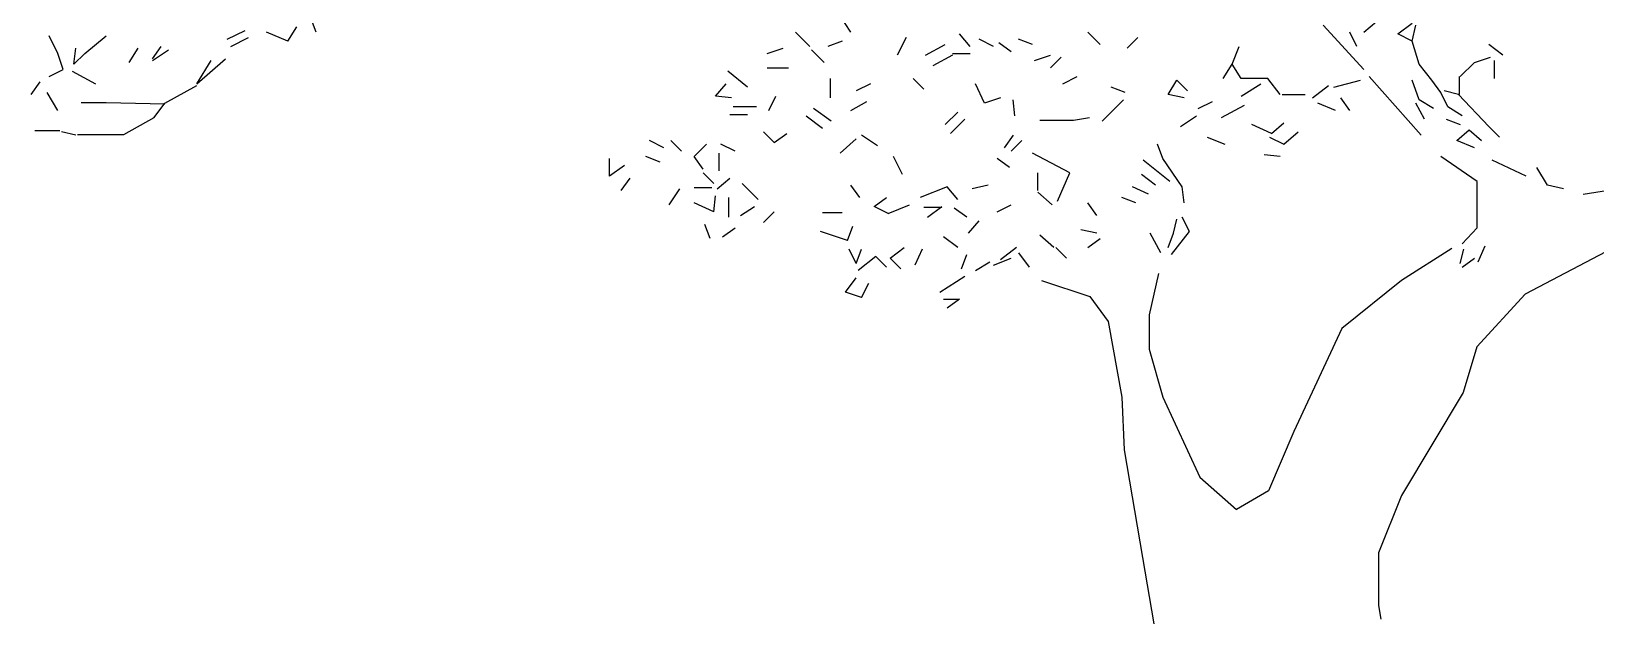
# Model space of a CAD drawing. Header units: inches. Extents: x 23 to 215, y 9 to 133.
# Drawn here: x 23.7 to 140.8, y 9.4 to 53.8 of the extents above; entities that cross this region are included whole.
import ezdxf

# ---------------------------------------------------------------- set-up
doc = ezdxf.new("R2010")
doc.units = ezdxf.units.IN
doc.header["$MEASUREMENT"] = 0
doc.layers.add('Standard', color=7, linetype='Continuous')

# ---------------------------------------------------------------- blocks, each defined once
blk = doc.blocks.new('A$C43622B4E')
at = {"layer": 'Standard', "color": 3, "linetype": 'Continuous'}
for p, q in [((62.53, 44.32), (60.8, 46.99)), ((22.53, 44.32), (21.87, 46.05)), ((20.4, 43.65), (21.07, 44.72)), ((100.93, 41.52), (97.87, 44.85)), ((100.93, 44.32), (101.87, 45.12)), ((103.47, 44.19), (104.53, 44.99)), ((104.53, 43.65), (104.8, 44.85)), ((3.2, 42.72), (2.53, 44.05)), ((5.2, 42.72), (6.8, 44.05)), ((15.87, 43.79), (17.2, 44.45)), ((16.13, 43.25), (17.47, 43.92)), ((20.4, 43.65), (18.8, 44.32)), ((59.47, 43.25), (58.4, 44.32)), ((61.87, 43.65), (60.8, 43.25)), ((66.67, 43.92), (66, 42.59)), ((68.13, 42.59), (69.6, 43.39)), ((71.47, 43.25), (70.67, 44.19)), ((73.2, 43.25), (72.13, 43.79)), ((74.53, 42.85), (73.6, 43.52)), ((76.13, 43.39), (75.07, 43.79)), ((81.2, 43.39), (80.27, 44.32)), ((83.2, 43.12), (84, 43.92)), ((100.4, 43.25), (99.87, 44.32)), ((104.53, 43.65), (103.47, 44.19)), ((105.07, 41.92), (104.53, 43.65)), ((111.33, 42.59), (110.27, 43.39)), ((3.6, 41.52), (3.2, 42.72)), ((4.4, 41.92), (4.53, 43.12)), ((4.4, 41.92), (5.2, 42.72)), ((8.53, 42.05), (9.2, 43.12)), ((10.27, 42.32), (10.93, 43.25)), ((10.27, 42.19), (11.47, 42.99)), ((13.6, 40.45), (15.73, 42.32)), ((13.6, 40.45), (14.67, 42.19)), ((56.27, 42.72), (57.47, 43.12)), ((60.53, 42.05), (59.6, 42.99)), ((70.13, 42.59), (68.67, 41.79)), ((70.13, 42.72), (71.47, 42.72)), ((76.27, 42.19), (77.47, 42.59)), ((77.47, 41.65), (78.27, 42.45)), ((91.07, 41.92), (91.6, 43.25)), ((109.2, 42.05), (110.4, 42.45)), ((110.67, 42.19), (110.67, 40.85)), ((2.53, 40.99), (3.6, 41.52)), ((4.27, 41.39), (6, 40.45)), ((54.8, 40.19), (53.33, 41.39)), ((56.27, 41.65), (57.87, 41.65)), ((78.4, 40.45), (79.47, 40.99)), ((90.4, 40.85), (91.07, 41.92)), ((91.73, 40.85), (91.07, 41.92)), ((105.2, 36.59), (101.33, 40.99)), ((106, 40.72), (105.07, 41.92)), ((108.07, 39.65), (108.07, 40.99)), ((108.13, 40.99), (109.2, 42.05)), ((1.2, 39.65), (1.87, 40.59)), ((11.2, 38.99), (13.6, 40.32)), ((52.4, 39.52), (53.2, 40.45)), ((61, 39.39), (61, 40.85)), ((64, 40.45), (62.93, 39.92)), ((68, 40.05), (67.2, 40.85)), ((72.53, 38.99), (71.87, 40.45)), ((83.07, 39.79), (82, 40.19)), ((86.27, 39.65), (86.93, 40.72)), ((86.93, 40.72), (87.73, 39.92)), ((93.73, 40.85), (91.73, 40.85)), ((91.73, 39.52), (93.2, 40.45)), ((94.67, 39.65), (93.73, 40.85)), ((97.07, 39.39), (98.27, 40.32)), ((98.67, 40.19), (100.67, 40.72)), ((105.07, 39.25), (104.53, 40.72)), ((106.67, 39.79), (106, 40.72)), ((108, 39.65), (106.93, 39.92)), ((3.2, 38.45), (2.4, 39.79)), ((6.8, 39.02), (4.93, 39.02)), ((11.2, 38.92), (6.8, 39.02)), ((10.4, 37.92), (11.2, 38.99)), ((53.6, 39.39), (52.4, 39.52)), ((55.47, 38.72), (53.73, 38.72)), ((56.4, 38.45), (56.93, 39.52)), ((62.53, 38.45), (63.73, 39.12)), ((73.73, 39.39), (72.53, 38.99)), ((74.8, 38.05), (74.67, 39.25)), ((81.33, 37.65), (82.93, 39.25)), ((87.47, 39.39), (86.27, 39.65)), ((88.53, 38.59), (89.6, 39.12)), ((90.27, 37.92), (92, 38.85)), ((94.8, 39.65), (96.53, 39.65)), ((98.8, 38.45), (97.47, 38.99)), ((99.87, 38.45), (99.2, 39.39)), ((105.47, 37.79), (104.8, 38.99)), ((106.13, 38.59), (105.07, 39.25)), ((107.2, 38.72), (106.67, 39.79)), ((108.27, 38.05), (107.2, 38.72)), ((110.27, 37.25), (108, 39.65)), ((8.13, 36.65), (10.4, 37.92)), ((54.8, 38.12), (53.47, 38.12)), ((59.2, 38.05), (60.4, 37.12)), ((61.07, 37.65), (59.73, 38.59)), ((70.53, 38.32), (69.6, 37.39)), ((70, 36.72), (71.07, 37.79)), ((76.67, 37.72), (79.2, 37.72)), ((79.2, 37.72), (80.4, 37.92)), ((87.2, 37.25), (88.4, 38.05)), ((94, 36.72), (94.93, 37.52)), ((107.07, 37.79), (108.13, 37.39)), ((3.33, 36.92), (1.47, 36.92)), ((4.53, 36.59), (3.47, 36.85)), ((4.67, 36.65), (8.13, 36.65)), ((56.8, 36.05), (56, 36.85)), ((56.8, 36.05), (57.73, 36.72)), ((61.73, 35.25), (62.93, 36.32)), ((64.53, 35.79), (63.33, 36.59)), ((74.67, 36.59), (74, 35.65)), ((89.2, 36.45), (90.53, 35.92)), ((94, 36.72), (92.53, 37.39)), ((93.87, 36.45), (94.93, 35.92)), ((94.93, 35.92), (96, 36.85)), ((107.87, 36.19), (108.8, 36.99)), ((108.8, 36.99), (109.73, 36.19)), ((111.07, 36.45), (110.27, 37.25)), ((48.53, 35.65), (47.47, 36.19)), ((49.87, 35.39), (49.07, 36.19)), ((50.8, 34.99), (51.73, 35.92)), ((52.67, 33.92), (52.67, 35.25)), ((53.87, 35.39), (52.8, 35.92)), ((74.53, 35.39), (75.33, 36.19)), ((78.93, 33.79), (76.13, 35.25)), ((85.87, 34.85), (85.47, 35.92)), ((109.2, 35.65), (107.87, 36.19)), ((44.47, 33.52), (44.47, 34.85)), ((45.6, 34.32), (44.47, 33.52)), ((48.27, 34.59), (47.2, 34.99)), ((51.47, 34.05), (50.8, 34.99)), ((66.4, 33.65), (65.73, 34.99)), ((74.4, 34.19), (73.47, 34.85)), ((86.4, 33.12), (84.4, 34.72)), ((87.33, 32.72), (85.87, 34.85)), ((94.67, 34.99), (93.47, 35.12)), ((109.4, 33.12), (106.67, 34.99)), ((113.07, 33.52), (110.53, 34.72)), ((114.67, 32.85), (113.87, 34.19)), ((46, 33.39), (45.33, 32.45)), ((52.27, 32.99), (51.47, 33.79)), ((52.53, 32.59), (53.47, 33.39)), ((55.6, 31.79), (54.4, 32.99)), ((63.2, 31.92), (62.53, 32.85)), ((72.8, 32.85), (71.6, 32.59)), ((76.53, 32.45), (76.53, 33.79)), ((78, 31.65), (78.93, 33.79)), ((85.33, 32.85), (84.27, 33.65)), ((109.4, 29.65), (109.4, 33.12)), ((115.87, 32.59), (114.67, 32.85)), ((48.93, 31.39), (49.73, 32.59)), ((52.13, 32.65), (50.8, 32.65)), ((52.27, 30.85), (52.4, 32.05)), ((53.4, 30.45), (53.4, 31.92)), ((64.27, 31.25), (65.2, 31.92)), ((69.73, 32.72), (67.73, 31.92)), ((70.53, 31.79), (69.73, 32.72)), ((77.6, 31.39), (76.53, 32.32)), ((83.87, 31.52), (82.8, 31.92)), ((84.8, 32.19), (83.6, 32.72)), ((87.47, 31.52), (87.33, 32.72)), ((117.33, 32.19), (120.8, 32.72)), ((52.27, 30.85), (50.8, 31.52)), ((54.27, 30.59), (55.33, 31.25)), ((56, 30.05), (56.8, 30.85)), ((61.87, 30.79), (60.4, 30.79)), ((65.33, 30.72), (64.27, 31.25)), ((65.33, 30.72), (66.93, 31.39)), ((69.33, 31.19), (68, 31.19)), ((68.27, 30.45), (69.33, 31.25)), ((71.2, 30.45), (70.27, 31.12)), ((73.47, 30.85), (74.53, 31.39)), ((80.93, 30.59), (80.27, 31.52)), ((87.87, 29.39), (87.33, 30.45)), ((52, 28.85), (51.6, 29.92)), ((52.93, 28.99), (53.87, 29.65)), ((62.27, 28.72), (60.27, 29.39)), ((62.27, 28.72), (62.67, 29.79)), ((71.33, 29.25), (72.13, 30.19)), ((80.93, 29.25), (79.73, 29.52)), ((86.53, 27.65), (87.87, 29.39)), ((86.67, 29.25), (86.93, 30.32)), ((108.27, 28.45), (109.4, 29.65)), ((65.47, 27.39), (66.53, 28.19)), ((70.53, 28.19), (69.47, 28.99)), ((74.93, 28.19), (73.73, 27.25)), ((77.73, 28.19), (76.67, 29.12)), ((78.67, 27.39), (77.87, 28.19)), ((80.27, 28.19), (81.2, 28.85)), ((85.73, 27.79), (84.93, 29.25)), ((86.27, 28.19), (86.67, 29.25)), ((107.5, 28.12), (103.73, 25.72)), ((109.47, 27.12), (110, 28.32)), ((119.5, 28.12), (112.98, 24.69)), ((62.93, 26.99), (62.4, 28.05)), ((62.93, 26.99), (63.33, 28.05)), ((64.4, 27.52), (63.07, 26.45)), ((65.2, 26.72), (64.4, 27.52)), ((66.27, 26.59), (65.47, 27.39)), ((67.87, 28.05), (67.33, 26.85)), ((70.8, 26.59), (71.2, 27.65)), ((71.87, 26.45), (72.93, 27.12)), ((73.2, 26.85), (74.53, 27.39)), ((75.07, 27.79), (75.87, 26.72)), ((108.13, 26.99), (108.4, 28.05)), ((108.27, 26.72), (109.2, 27.39)), ((62.13, 24.85), (62.93, 25.92)), ((69.2, 24.85), (71.07, 26.05)), ((85.55, 26.23), (84.86, 23.15)), ((63.33, 24.45), (62.13, 24.85)), ((63.33, 24.45), (63.87, 25.52)), ((76.81, 25.72), (80.41, 24.52)), ((103.73, 25.72), (99.27, 22.12)), ((112.98, 24.69), (109.38, 20.75)), ((69.47, 24.32), (70.67, 24.32)), ((70.67, 24.32), (69.73, 23.65)), ((80.41, 24.52), (81.78, 22.63)), ((81.78, 22.63), (82.81, 16.98)), ((84.86, 23.15), (84.86, 20.58)), ((99.27, 22.12), (95.67, 14.4)), ((84.86, 20.58), (85.89, 16.98)), ((109.38, 20.75), (108.36, 17.32)), ((82.81, 16.98), (82.98, 13.03)), ((85.89, 16.98), (88.64, 10.97)), ((108.36, 17.32), (103.73, 9.6)), ((95.67, 14.4), (93.78, 9.95)), ((82.98, 13.03), (84.35, 4.97)), ((88.64, 10.97), (91.38, 8.57)), ((93.78, 9.95), (91.38, 8.57)), ((103.73, 9.6), (102.01, 5.32)), ((84.35, 4.97), (85.21, 0)), ((102.01, 5.32), (102.01, 1.37)), ((102.01, 1.37), (102.18, 0.34))]:
    blk.add_line(p, q, dxfattribs=at)

msp = doc.modelspace()

# ---------------------------------------------------------------- block references
msp.add_blockref('A$C43622B4E', (22.51, 9.37))

doc.saveas('drawing.dxf')
